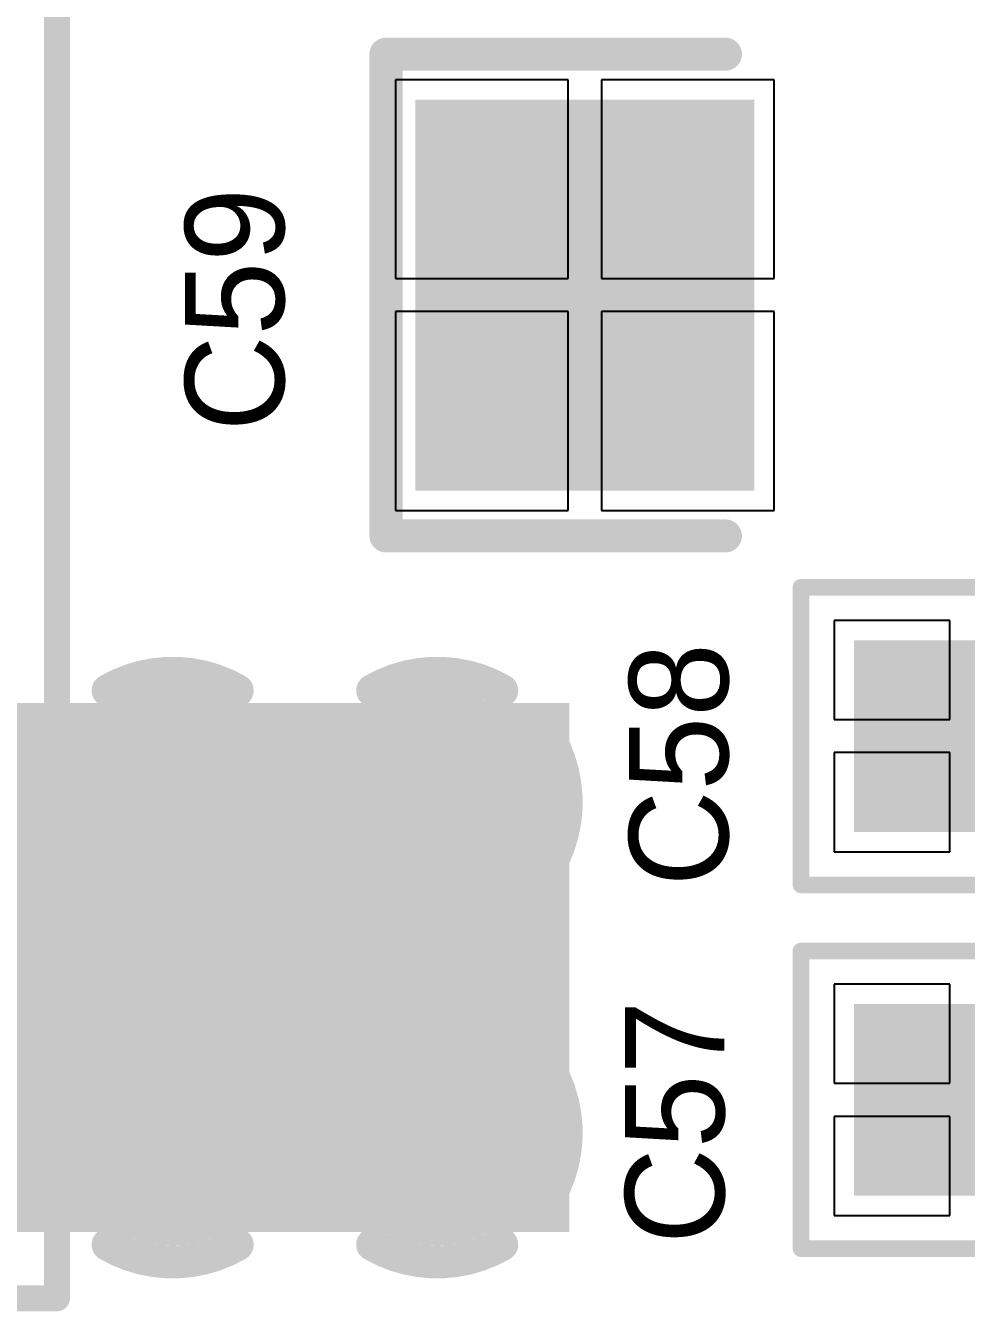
# Model space of a CAD drawing. Header units: millimetres. Extents: x 6.83 to 16.18, y 4.59 to 12.3.
# Drawn here: x 13.3074 to 13.5919, y 8.6364 to 9.0251 of the extents above; entities that cross this region are included whole.
import ezdxf

# ---------------------------------------------------------------- set-up
doc = ezdxf.new("R2010")
doc.units = ezdxf.units.MM
doc.header["$MEASUREMENT"] = 0
for name, color, linetype in [('BottomLayer', 5, 'Continuous'), ('BottomSolder', 6, 'Continuous'), ('InternalPlane1', 76, 'Continuous'), ('InternalPlane2', 16, 'Continuous'), ('MultiLayer', 9, 'Continuous'), ('TopLayer', 1, 'Continuous'), ('TopOverlay', 2, 'Continuous'), ('TopPaste', 8, 'Continuous'), ('TopSolder', 216, 'Continuous'), ('ViaHoleLayer', 16, 'Continuous')]:
    doc.layers.add(name, color=color, linetype=linetype)

# ---------------------------------------------------------------- blocks, each defined once
blk = doc.blocks.new('6032_POL_169')
at = {"layer": 'TopLayer'}
for points in [[(-0.04813, 0.05349), (-0.14261, 0.05349), (-0.04813, -0.05675), (-0.14261, -0.05675)], [(0.14715, 0.05349), (0.05266, 0.05349), (0.14715, -0.05675), (0.05266, -0.05675)]]:
    blk.add_solid(points, dxfattribs=at)
at = {"layer": 'TopOverlay', "const_width": 0.01}
for points in [[(-0.15549, -0.07447), (-0.15549, 0.0712)], [(-0.15549, 0.0712), (-0.05285, 0.0712)], [(0.05739, 0.0712), (0.16002, 0.0712)], [(0.16002, -0.07447), (0.16002, 0.0712)], [(0.16002, 0.0712), (0.17825, 0.04561)], [(0.17825, -0.04887), (0.17825, 0.04561)], [(0.16002, -0.07447), (0.17825, -0.04887)], [(-0.15549, -0.07447), (-0.05285, -0.07447)], [(0.05739, -0.07447), (0.16002, -0.07447)]]:
    blk.add_lwpolyline(points, dxfattribs=at)
at = {"layer": 'TopOverlay', "const_width": 0.005}
for points in [[(-0.15799, 0.0712, 1), (-0.15299, 0.0712, 1)], [(-0.15799, 0.0712, 1), (-0.15299, 0.0712, 1)], [(-0.05535, 0.0712, 1), (-0.05035, 0.0712, 1)], [(0.05489, 0.0712, 1), (0.05989, 0.0712, 1)], [(0.15752, 0.0712, 1), (0.16252, 0.0712, 1)], [(0.15752, 0.0712, 1), (0.16252, 0.0712, 1)], [(0.15752, 0.0712, 1), (0.16252, 0.0712, 1)], [(0.17575, 0.04561, 1), (0.18075, 0.04561, 1)], [(0.17575, 0.04561, 1), (0.18075, 0.04561, 1)], [(0.17575, -0.04887, 1), (0.18075, -0.04887, 1)], [(0.17575, -0.04887, 1), (0.18075, -0.04887, 1)], [(-0.15799, -0.07447, 1), (-0.15299, -0.07447, 1)], [(-0.15799, -0.07447, 1), (-0.15299, -0.07447, 1)], [(-0.05535, -0.07447, 1), (-0.05035, -0.07447, 1)], [(0.05489, -0.07447, 1), (0.05989, -0.07447, 1)], [(0.15752, -0.07447, 1), (0.16252, -0.07447, 1)], [(0.15752, -0.07447, 1), (0.16252, -0.07447, 1)], [(0.15752, -0.07447, 1), (0.16252, -0.07447, 1)]]:
    blk.add_lwpolyline(points, format="xyb", close=True, dxfattribs=at)
at = {"layer": 'TopPaste'}
for points in [[(-0.04813, 0.05349), (-0.14261, 0.05349), (-0.04813, -0.05675), (-0.14261, -0.05675)], [(0.14715, 0.05349), (0.05266, 0.05349), (0.14715, -0.05675), (0.05266, -0.05675)]]:
    blk.add_solid(points, dxfattribs=at)
at = {"layer": 'TopSolder'}
for points in [[(-0.04413, 0.05749), (-0.14661, 0.05749), (-0.04413, -0.06075), (-0.14661, -0.06075)], [(0.15115, 0.05749), (0.04866, 0.05749), (0.15115, -0.06075), (0.04866, -0.06075)]]:
    blk.add_solid(points, dxfattribs=at)
blk = doc.blocks.new('0805_170')
at = {"layer": 'TopLayer'}
for points in [[(0.03, 0.025), (-0.03, 0.025), (0.03, -0.025), (-0.03, -0.025)], [(0.12, 0.025), (0.06, 0.025), (0.12, -0.025), (0.06, -0.025)]]:
    blk.add_solid(points, dxfattribs=at)
at = {"layer": 'TopOverlay', "const_width": 0.005}
for points in [[(0.025, 0.045), (-0.05, 0.045)], [(-0.05, 0.045), (-0.05, -0.045)], [(0.14, 0.045), (0.065, 0.045)], [(0.14, 0.045), (0.14, -0.045)], [(0.025, -0.045), (-0.05, -0.045)], [(0.14, -0.045), (0.065, -0.045)]]:
    blk.add_lwpolyline(points, dxfattribs=at)
at = {"layer": 'TopOverlay', "const_width": 0.0025}
for points in [[(-0.05125, 0.045, 1), (-0.04875, 0.045, 1)], [(-0.05125, 0.045, 1), (-0.04875, 0.045, 1)], [(0.02375, 0.045, 1), (0.02625, 0.045, 1)], [(0.06375, 0.045, 1), (0.06625, 0.045, 1)], [(0.13875, 0.045, 1), (0.14125, 0.045, 1)], [(0.13875, 0.045, 1), (0.14125, 0.045, 1)], [(-0.05125, -0.045, 1), (-0.04875, -0.045, 1)], [(-0.05125, -0.045, 1), (-0.04875, -0.045, 1)], [(0.02375, -0.045, 1), (0.02625, -0.045, 1)], [(0.06375, -0.045, 1), (0.06625, -0.045, 1)], [(0.13875, -0.045, 1), (0.14125, -0.045, 1)], [(0.13875, -0.045, 1), (0.14125, -0.045, 1)]]:
    blk.add_lwpolyline(points, format="xyb", close=True, dxfattribs=at)
at = {"layer": 'TopPaste'}
for points in [[(0.03, 0.025), (-0.03, 0.025), (0.03, -0.025), (-0.03, -0.025)], [(0.12, 0.025), (0.06, 0.025), (0.12, -0.025), (0.06, -0.025)]]:
    blk.add_solid(points, dxfattribs=at)
at = {"layer": 'TopSolder'}
for points in [[(0.034, 0.029), (-0.034, 0.029), (0.034, -0.029), (-0.034, -0.029)], [(0.124, 0.029), (0.056, 0.029), (0.124, -0.029), (0.056, -0.029)]]:
    blk.add_solid(points, dxfattribs=at)
blk = doc.blocks.new('0805_171')
at = {"layer": 'TopLayer'}
for points in [[(0.03, 0.025), (-0.03, 0.025), (0.03, -0.025), (-0.03, -0.025)], [(0.12, 0.025), (0.06, 0.025), (0.12, -0.025), (0.06, -0.025)]]:
    blk.add_solid(points, dxfattribs=at)
at = {"layer": 'TopOverlay', "const_width": 0.005}
for points in [[(0.025, 0.045), (-0.05, 0.045)], [(-0.05, 0.045), (-0.05, -0.045)], [(0.14, 0.045), (0.065, 0.045)], [(0.14, 0.045), (0.14, -0.045)], [(0.025, -0.045), (-0.05, -0.045)], [(0.14, -0.045), (0.065, -0.045)]]:
    blk.add_lwpolyline(points, dxfattribs=at)
at = {"layer": 'TopOverlay', "const_width": 0.0025}
for points in [[(-0.05125, 0.045, 1), (-0.04875, 0.045, 1)], [(-0.05125, 0.045, 1), (-0.04875, 0.045, 1)], [(0.02375, 0.045, 1), (0.02625, 0.045, 1)], [(0.06375, 0.045, 1), (0.06625, 0.045, 1)], [(0.13875, 0.045, 1), (0.14125, 0.045, 1)], [(0.13875, 0.045, 1), (0.14125, 0.045, 1)], [(-0.05125, -0.045, 1), (-0.04875, -0.045, 1)], [(-0.05125, -0.045, 1), (-0.04875, -0.045, 1)], [(0.02375, -0.045, 1), (0.02625, -0.045, 1)], [(0.06375, -0.045, 1), (0.06625, -0.045, 1)], [(0.13875, -0.045, 1), (0.14125, -0.045, 1)], [(0.13875, -0.045, 1), (0.14125, -0.045, 1)]]:
    blk.add_lwpolyline(points, format="xyb", close=True, dxfattribs=at)
at = {"layer": 'TopPaste'}
for points in [[(0.03, 0.025), (-0.03, 0.025), (0.03, -0.025), (-0.03, -0.025)], [(0.12, 0.025), (0.06, 0.025), (0.12, -0.025), (0.06, -0.025)]]:
    blk.add_solid(points, dxfattribs=at)
at = {"layer": 'TopSolder'}
for points in [[(0.034, 0.029), (-0.034, 0.029), (0.034, -0.029), (-0.034, -0.029)], [(0.124, 0.029), (0.056, 0.029), (0.124, -0.029), (0.056, -0.029)]]:
    blk.add_solid(points, dxfattribs=at)
blk = doc.blocks.new('HDR1X8_212')
at = {"layer": 'InternalPlane1', "const_width": 0.01}
for points in [[(0.022, -0.03662, -0.277325), (-0.022, -0.03662)], [(0.122, -0.03662, -0.277325), (0.078, -0.03662)]]:
    blk.add_lwpolyline(points, format="xyb", dxfattribs=at)
at = {"layer": 'InternalPlane1', "const_width": 0.005}
for points in [[(-0.0245, -0.03662, 1), (-0.0195, -0.03662, 1)], [(0.0195, -0.03662, 1), (0.0245, -0.03662, 1)], [(0.0755, -0.03662, 1), (0.0805, -0.03662, 1)], [(0.1195, -0.03662, 1), (0.1245, -0.03662, 1)]]:
    blk.add_lwpolyline(points, format="xyb", close=True, dxfattribs=at)
at = {"layer": 'TopOverlay', "const_width": 0.00787}
for points in [[(-0.05, 0.05), (-0.05, -0.05)], [(-0.05, -0.05), (0.75, -0.05)]]:
    blk.add_lwpolyline(points, dxfattribs=at)
at = {"layer": 'TopOverlay', "const_width": 0.00394}
blk.add_lwpolyline([(-0.05197, -0.05, 1), (-0.04803, -0.05, 1)], format="xyb", close=True, dxfattribs=at)
blk.add_lwpolyline([(-0.05197, -0.05, 1), (-0.04803, -0.05, 1)], format="xyb", close=True, dxfattribs=at)

msp = doc.modelspace()

# ---------------------------------------------------------------- linework, layer by layer
at = {"layer": 'BottomLayer', "const_width": 0.025}
for points in [[(13.33938, 8.79031, 1), (13.36438, 8.79031, 1)], [(13.41938, 8.79031, 1), (13.44438, 8.79031, 1)], [(13.33938, 8.69031, 1), (13.36438, 8.69031, 1)], [(13.41938, 8.69031, 1), (13.44438, 8.69031, 1)]]:
    msp.add_lwpolyline(points, format="xyb", close=True, dxfattribs=at)
at = {"layer": 'BottomSolder', "const_width": 0.029}
for points in [[(13.33738, 8.79031, 1), (13.36638, 8.79031, 1)], [(13.41738, 8.79031, 1), (13.44638, 8.79031, 1)], [(13.33738, 8.69031, 1), (13.36638, 8.69031, 1)], [(13.41738, 8.69031, 1), (13.44638, 8.69031, 1)]]:
    msp.add_lwpolyline(points, format="xyb", close=True, dxfattribs=at)
at = {"layer": 'InternalPlane1', "const_width": 0.01}
for points in [[(13.33238, 8.82408, -0.267949), (13.37138, 8.82408)], [(13.41238, 8.82408, -0.267949), (13.45138, 8.82408)], [(13.31811, 8.77081, -0.267949), (13.31811, 8.80981)], [(13.38566, 8.80981, -0.267949), (13.38566, 8.77081)], [(13.39811, 8.77081, -0.267949), (13.39811, 8.80981)], [(13.46566, 8.80981, -0.267949), (13.46566, 8.77081)], [(13.37138, 8.75653, -0.267949), (13.33238, 8.75653)], [(13.45138, 8.75653, -0.267949), (13.41238, 8.75653)], [(13.33238, 8.72408, -0.267949), (13.37138, 8.72408)], [(13.41238, 8.72408, -0.267949), (13.45138, 8.72408)], [(13.31811, 8.67081, -0.267949), (13.31811, 8.70981)], [(13.38566, 8.70981, -0.267949), (13.38566, 8.67081)], [(13.39811, 8.67081, -0.267949), (13.39811, 8.70981)], [(13.46566, 8.70981, -0.267949), (13.46566, 8.67081)], [(13.37138, 8.65653, -0.267949), (13.33238, 8.65653)], [(13.45138, 8.65653, -0.267949), (13.41238, 8.65653)]]:
    msp.add_lwpolyline(points, format="xyb", dxfattribs=at)
at = {"layer": 'InternalPlane1', "const_width": 0.005}
for points in [[(13.32988, 8.82408, 1), (13.33488, 8.82408, 1)], [(13.36888, 8.82408, 1), (13.37388, 8.82408, 1)], [(13.40988, 8.82408, 1), (13.41488, 8.82408, 1)], [(13.44888, 8.82408, 1), (13.45388, 8.82408, 1)], [(13.31561, 8.80981, 1), (13.32061, 8.80981, 1)], [(13.38316, 8.80981, 1), (13.38816, 8.80981, 1)], [(13.39561, 8.80981, 1), (13.40061, 8.80981, 1)], [(13.46316, 8.80981, 1), (13.46816, 8.80981, 1)], [(13.31561, 8.77081, 1), (13.32061, 8.77081, 1)], [(13.38316, 8.77081, 1), (13.38816, 8.77081, 1)], [(13.39561, 8.77081, 1), (13.40061, 8.77081, 1)], [(13.46316, 8.77081, 1), (13.46816, 8.77081, 1)], [(13.32988, 8.75653, 1), (13.33488, 8.75653, 1)], [(13.36888, 8.75653, 1), (13.37388, 8.75653, 1)], [(13.40988, 8.75653, 1), (13.41488, 8.75653, 1)], [(13.44888, 8.75653, 1), (13.45388, 8.75653, 1)], [(13.32988, 8.72408, 1), (13.33488, 8.72408, 1)], [(13.36888, 8.72408, 1), (13.37388, 8.72408, 1)], [(13.40988, 8.72408, 1), (13.41488, 8.72408, 1)], [(13.44888, 8.72408, 1), (13.45388, 8.72408, 1)], [(13.31561, 8.70981, 1), (13.32061, 8.70981, 1)], [(13.38316, 8.70981, 1), (13.38816, 8.70981, 1)], [(13.39561, 8.70981, 1), (13.40061, 8.70981, 1)], [(13.46316, 8.70981, 1), (13.46816, 8.70981, 1)], [(13.31561, 8.67081, 1), (13.32061, 8.67081, 1)], [(13.38316, 8.67081, 1), (13.38816, 8.67081, 1)], [(13.39561, 8.67081, 1), (13.40061, 8.67081, 1)], [(13.46316, 8.67081, 1), (13.46816, 8.67081, 1)], [(13.32988, 8.65653, 1), (13.33488, 8.65653, 1)], [(13.36888, 8.65653, 1), (13.37388, 8.65653, 1)], [(13.40988, 8.65653, 1), (13.41488, 8.65653, 1)], [(13.44888, 8.65653, 1), (13.45388, 8.65653, 1)]]:
    msp.add_lwpolyline(points, format="xyb", close=True, dxfattribs=at)
at = {"layer": 'InternalPlane2', "const_width": 0.034}
for points in [[(13.33488, 8.79031, 1), (13.36888, 8.79031, 1)], [(13.41488, 8.79031, 1), (13.44888, 8.79031, 1)], [(13.33488, 8.69031, 1), (13.36888, 8.69031, 1)], [(13.41488, 8.69031, 1), (13.44888, 8.69031, 1)]]:
    msp.add_lwpolyline(points, format="xyb", close=True, dxfattribs=at)
at = {"layer": 'MultiLayer', "const_width": 0.025}
for points in [[(13.33938, 8.79031, 1), (13.36438, 8.79031, 1)], [(13.41938, 8.79031, 1), (13.44438, 8.79031, 1)], [(13.33938, 8.69031, 1), (13.36438, 8.69031, 1)], [(13.41938, 8.69031, 1), (13.44438, 8.69031, 1)]]:
    msp.add_lwpolyline(points, format="xyb", close=True, dxfattribs=at)
at = {"layer": 'TopLayer'}
for p, q in [((13.47152, 9.0088), (13.41927, 9.0088)), ((13.41927, 9.0088), (13.41927, 8.94868)), ((13.47152, 8.94868), (13.47152, 9.0088)), ((13.53376, 9.0088), (13.48152, 9.0088)), ((13.48152, 9.0088), (13.48152, 8.94868)), ((13.53376, 8.94868), (13.53376, 9.0088)), ((13.41927, 8.94868), (13.47152, 8.94868)), ((13.48152, 8.94868), (13.53376, 8.94868)), ((13.47152, 8.93868), (13.41927, 8.93868)), ((13.41927, 8.93868), (13.41927, 8.87856)), ((13.47152, 8.87856), (13.47152, 8.93868)), ((13.53376, 8.93868), (13.48152, 8.93868)), ((13.48152, 8.93868), (13.48152, 8.87856)), ((13.53376, 8.87856), (13.53376, 8.93868)), ((13.41927, 8.87856), (13.47152, 8.87856)), ((13.48152, 8.87856), (13.53376, 8.87856)), ((13.58688, 8.84531), (13.55188, 8.84531)), ((13.55188, 8.84531), (13.55188, 8.81531)), ((13.58688, 8.81531), (13.58688, 8.84531)), ((13.55188, 8.81531), (13.58688, 8.81531)), ((13.58688, 8.80531), (13.55188, 8.80531)), ((13.55188, 8.80531), (13.55188, 8.77531)), ((13.58688, 8.77531), (13.58688, 8.80531)), ((13.55188, 8.77531), (13.58688, 8.77531)), ((13.58688, 8.73531), (13.55188, 8.73531)), ((13.55188, 8.73531), (13.55188, 8.70531)), ((13.58688, 8.70531), (13.58688, 8.73531)), ((13.55188, 8.70531), (13.58688, 8.70531)), ((13.58688, 8.69531), (13.55188, 8.69531)), ((13.55188, 8.69531), (13.55188, 8.66531)), ((13.58688, 8.66531), (13.58688, 8.69531)), ((13.55188, 8.66531), (13.58688, 8.66531))]:
    msp.add_line(p, q, dxfattribs=at)
at = {"layer": 'TopLayer', "const_width": 0.025}
for points in [[(13.33938, 8.79031, 1), (13.36438, 8.79031, 1)], [(13.41938, 8.79031, 1), (13.44438, 8.79031, 1)], [(13.33938, 8.69031, 1), (13.36438, 8.69031, 1)], [(13.41938, 8.69031, 1), (13.44438, 8.69031, 1)]]:
    msp.add_lwpolyline(points, format="xyb", close=True, dxfattribs=at)
at = {"layer": 'TopLayer'}
msp.add_solid([(13.23188, 8.66031), (13.47188, 8.66031), (13.23188, 8.82031), (13.47188, 8.82031)], dxfattribs=at)
at = {"layer": 'TopSolder', "const_width": 0.029}
for points in [[(13.33738, 8.79031, 1), (13.36638, 8.79031, 1)], [(13.41738, 8.79031, 1), (13.44638, 8.79031, 1)], [(13.33738, 8.69031, 1), (13.36638, 8.69031, 1)], [(13.41738, 8.69031, 1), (13.44638, 8.69031, 1)]]:
    msp.add_lwpolyline(points, format="xyb", close=True, dxfattribs=at)
at = {"layer": 'ViaHoleLayer', "const_width": 0.014}
for points in [[(13.34488, 8.79031, 1), (13.35888, 8.79031, 1)], [(13.42488, 8.79031, 1), (13.43888, 8.79031, 1)], [(13.34488, 8.69031, 1), (13.35888, 8.69031, 1)], [(13.42488, 8.69031, 1), (13.43888, 8.69031, 1)]]:
    msp.add_lwpolyline(points, format="xyb", close=True, dxfattribs=at)

# ---------------------------------------------------------------- block references
for name, p, rotation in [('HDR1X8_212', (13.26688, 8.69031), 90), ('6032_POL_169', (13.57188, 8.94531), 360), ('0805_170', (13.68188, 8.81031), 180), ('0805_171', (13.68188, 8.70031), 180)]:
    msp.add_blockref(name, p, dxfattribs=dict(rotation=rotation))

# ---------------------------------------------------------------- texts
at = {"layer": 'TopOverlay'}
for s, p in [('C59', (13.38561, 8.90246)), ('C58', (13.51989, 8.76486)), ('C57', (13.51871, 8.65671))]:
    msp.add_text(s, height=0.03, rotation=90, dxfattribs=at).set_placement(p)

doc.saveas('drawing.dxf')
